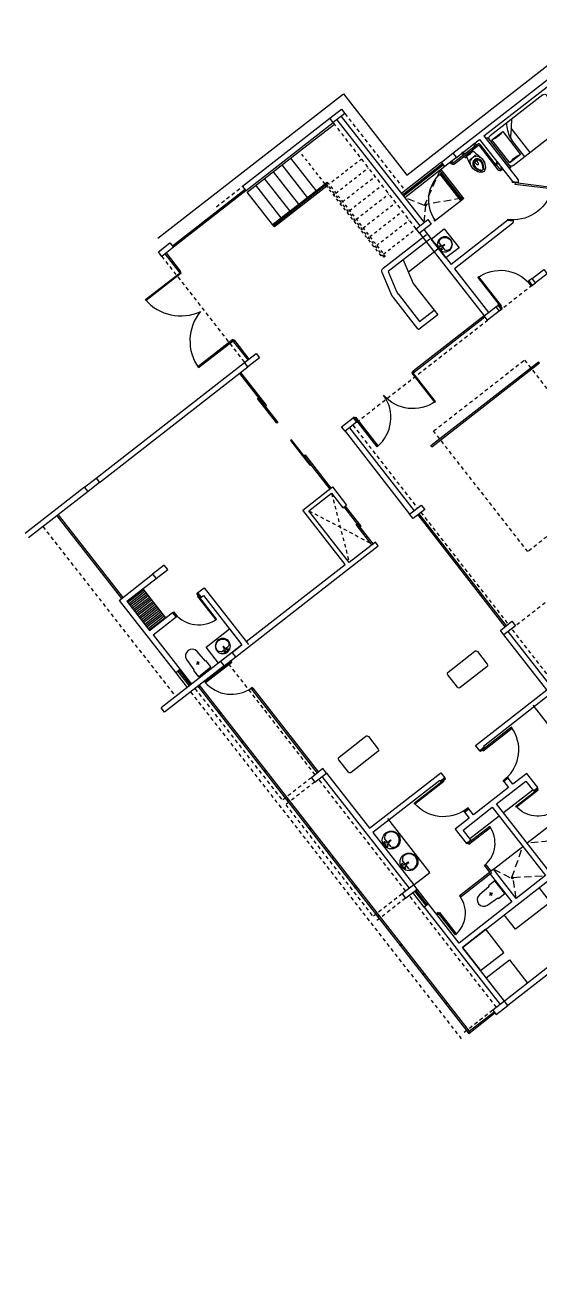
# Model space of a CAD drawing. Header units: metres. Extents: x 51 to 18146, y -212 to 18074.
# Drawn here: x 271.28 to 289.07, y 96.48 to 139.66 of the extents above; entities that cross this region are included whole.
import ezdxf
from ezdxf.enums import TextEntityAlignment as Align

# ---------------------------------------------------------------- set-up
doc = ezdxf.new("R2010")
doc.units = ezdxf.units.M
for name, pattern in [('DASHED2', [0.375, 0.25, -0.125]), ('HIDDEN', [0.375, 0.25, -0.125]), ('HIDDEN2', [0.1875, 0.125, -0.0625])]:
    doc.linetypes.add(name, pattern=pattern)
doc.layers.get('0').update_dxf_attribs({"color": 250})
doc.layers.add('NO', color=250, linetype='Continuous')
doc.layers.get('0').freeze()
doc.styles.add('ATT', font='romans.shx')

# ---------------------------------------------------------------- blocks, each defined once
blk = doc.blocks.new('B1')
for p, q in [((-0.0001415971398017, -0.000124), (-1.94043751167e-05, -0.000124)), ((-6.29496485749e-05, -7.67153968206e-05), (-3.93239013624e-05, -7.67153968206e-05)), ((-2.51743179051e-05, -0.0002115), (2.51743179051e-05, -0.0002115)), ((0, -0.0002366743179051), (0, -0.0001875041093053)), ((1.94043751169e-05, -0.000124), (0.0001415971398017, -0.000124)), ((3.93239013652e-05, -7.67153968206e-05), (6.29496485751e-05, -7.67153968206e-05))]:
    blk.add_line(p, q)
for centre, radius in [((0, -0.0002415), 0.0002415), ((0, -0.0002115), 1e-05)]:
    blk.add_circle(centre, radius)
for centre, radius, start, end in [((-6.12184111592e-05, -0.0002645774370347), 0.0001619344182731, 119.7598619139509, 171.8068264297613), ((0, -0.0002415), 0.0002215, 179.9999989439899, 8.194265055e-07), ((-6.29496485749e-05, -5.69062837552e-05), 1.98091130654e-05, 103.3836773934596, 270.0000000001693), ((0, -0.0004192787741239), 0.0003875729818072, 79.96494119364827, 100.0350588063517), ((-3.93239013624e-05, -8.8660146477e-05), 1.19447496565e-05, 18.09535504619785, 90), ((-0.0005623570317512, -0.0002226317528119), 0.0005518385724188, 6.022547126617019, 14.44770311294825), ((0, -0.0001657729052949), 1.36040385439e-05, 175.6157637962072, 4.384236203792757), ((0.0005623570317487, -0.0002226317528118), 0.000551838572416, 165.5522968869096, 173.9774528733635), ((3.93239013652e-05, -8.8660146477e-05), 1.19447496565e-05, 90, 161.9046449536466), ((6.29496485751e-05, -5.69062837552e-05), 1.98091130654e-05, 270, 76.61632260654042), ((6.12184111592e-05, -0.0002645774370347), 0.0001619344182731, 8.193173570238732, 60.24013808604904)]:
    blk.add_arc(centre, radius, start, end)
blk = doc.blocks.new('B3')
for p, q in [((-0.0001959999999999, -0.000219), (-0.0002059999999999, -0.000219)), ((-5.03486358102e-05, -0.0003), (5.03486358102e-05, -0.0003)), ((0, -0.0003503486358102), (0, -0.0002520082186106)), ((0.0002059999999999, -0.000219), (0.0001959999999999, -0.000219))]:
    blk.add_line(p, q)
blk.add_lwpolyline([(-0.0002159999999999, -0.000219), (-0.0002159999999999, 0), (0.0002160000000001, -1e-16), (0.0002159999999999, -0.000219), (0.0001959999999999, -0.000219), (0.0001799892737781, -0.0005637399269904, -0.9237221169889476), (-0.0001799892737781, -0.0005637399269904), (-0.0001959999999999, -0.000219)], format="xyb", close=True)
blk.add_circle((0, -0.0003), 2e-05)
blk = doc.blocks.new('Baño especial')
for p, q in [((0.0002065539476104, 0.00011), (0.000305, 0.00011)), ((0.0005624671907496, 1.00000000003e-05), (0.0006124671907494, 1.00000000003e-05))]:
    blk.add_line(p, q)
for points in [[(0, 0.001044, -0.4142135623730951), (2e-05, 0.001024), (2e-05, 0.000984, -0.4142135623730951), (0, 0.000964)], [(0, 0.000841, -0.4142135623730951), (2e-05, 0.000821), (2e-05, 0.000781, -0.4142135623730951), (0, 0.000761)], [(0.00015, 0, -0.4142135623730951), (0.00017, 2e-05), (0.00021, 2e-05, -0.4142135623730951), (0.00023, 0)], [(0.000432196764345, 0.0001377118849601), (0.0003470172724203, 0.00013771188496, 0.4142135623792219), (0.0003370172724203, 0.0001277118849599), (0.0003370172724203, 0.0001277118849599, 0.4142135623792219), (0.0003470172724202, 0.0001177118849593), (0.0004321967643448, 0.0001177118849597, -0.2679491924378203)], [(0.0004627460289761, 0.0001427118849595, -0.4514162296309631), (0.0004627460289757, 0.0001127118849598), (0.0005624671907496, 0.0001127118849599), (0.0005624671907496, 0.0001427118849598)], [(0.00095, 0, -0.4142135623730951), (0.00097, 2e-05), (0.00101, 2e-05, -0.4142135623730951), (0.00103, 0)]]:
    blk.add_lwpolyline(points, format="xyb", close=True)
for points in [[(2e-05, 0.001024), (5e-05, 0.001024, -0.4142135623731008), (0.00011, 0.000964), (0.00011, 0.00013, 0.4142135623730951), (0.00013, 0.00011), (0.00095, 0.00011, -0.4142135623730951), (0.00101, 5e-05), (0.00101, 2e-05)], [(7e-05, 0.000821), (7e-05, 0.000964, 0.4142135623730959), (5e-05, 0.000984), (2e-05, 0.000984)], [(2e-05, 0.000821), (9e-05, 0.000821, -1), (9e-05, 0.000781), (2e-05, 0.000781)], [(7e-05, 0.000781), (7e-05, 0.00013, 0.4142135623730949), (0.00013, 7e-05), (0.00017, 7e-05)], [(0.00017, 2e-05), (0.00017, 7e-05, -1), (0.00021, 7e-05), (0.00021, 2e-05)], [(0.00021, 7e-05), (0.00095, 7e-05, -0.414213562373091), (0.00097, 5e-05), (0.00097, 2e-05)]]:
    blk.add_lwpolyline(points, format="xyb")
blk.add_lwpolyline([(0.0005624671907497, -1e-16), (0.0006124671907496, 1e-16), (0.0006224671907497, -1e-16), (0.0006224671907496, 1.00000000003e-05), (0.0005624671907496, 1.00000000003e-05), (0.0005524671907496, 1.00000000003e-05), (0.0005524671907496, -1e-16)], close=True)
for points in [[(0.0006124671907496, 0.00011), (0.0006124671907496, 0.0001602118849597), (0.0005624671907495, 0.0001602118849599), (0.0005624671907496, 0.00011)], [(0.0005624671907496, 0.00011), (0.0005624671907496, 0.0001127118849599)], [(0.0006024671907496, 7e-05), (0.0006024671907496, 1.00000000003e-05), (0.0005724671907496, 1.00000000003e-05), (0.0005724671907496, 7e-05)]]:
    blk.add_lwpolyline(points)
for radius in [2e-05, 1.25e-05]:
    blk.add_circle((0.0004495172724203, 0.0001277118849599), radius)
for points, knots in [([(0.000534875661088, 0.0002728609766398), (0.0005543265444029, 0.0002854490266019), (0.0005984809272145, 0.0003584185326305), (0.0006112208844569, 0.0003834393495571), (0.0006200045009764, 0.0004006926408835), (0.0006329672555633, 0.0004297811972051), (0.0006269449758282, 0.0005101570270784), (0.0006181343535699, 0.0006280033194294), (0.0005408911893884, 0.0007123219871562), (0.0005205288623915, 0.0007256391920638), (0.0005001732868293, 0.0007389496455368), (0.0004923078654264, 0.0007172505344731), (0.0004923078654264, 0.0007172505344731), (0.0004923078654264, 0.0007172505344731), (0.0004923078654264, 0.0006881653538688), (0.0004923078654264, 0.0006881653538688), (0.0004923078654264, 0.0006881653538688), (0.0004917272420438, 0.0006712732642978), (0.0004944683245242, 0.0006662974569381), (0.0004990998087151, 0.0006579155507821), (0.0005063103409541, 0.0006489834026996), (0.0005160526611983, 0.0006327394508579), (0.000539736694058, 0.0005932469336934), (0.000550984584236, 0.0005368083154804), (0.000550984584236, 0.0004886233261645), (0.000550984584236, 0.0004319078991296), (0.0005057904804837, 0.0003857820973913), (0.0004500506357601, 0.0003857820973913), (0.0003943107910365, 0.0003857820973913), (0.0003491234387189, 0.0004319078991296), (0.0003491234387189, 0.0004886233261645), (0.0003491234387189, 0.0005368083154804), (0.0003603679531795, 0.0005932469336934), (0.0003840486103219, 0.0006327394508579), (0.0003938044334355, 0.0006489834026996), (0.0004010149656744, 0.0006579155507821), (0.0004056396984307, 0.0006662974569381), (0.000408380780911, 0.0006712732642978), (0.0004077934060938, 0.0006881653538688), (0.0004077934060938, 0.0006881653538688), (0.0004077934060938, 0.0006881653538688), (0.0004077934060938, 0.0007172505344731), (0.0004077934060938, 0.0007172505344731), (0.0004077934060938, 0.0007172505344731), (0.0003999279846909, 0.0007389496455368), (0.000379565657694, 0.0007256391920638), (0.0003592134578491, 0.0007123219871562), (0.0002819770451023, 0.0006280033194294), (0.000273156295692, 0.0005101570270784), (0.0002671407673916, 0.0004297811972051), (0.0002800967705438, 0.0004006926408835), (0.000288887138498, 0.0003834393495571), (0.0003016237200231, 0.0003584185326305), (0.0003457781028346, 0.0002854490266019), (0.0003652323618669, 0.0002728609766398), (0.0003652323618669, 0.0002728609766398), (0.000534875661088, 0.0002728609766398), (0.000534875661088, 0.0002728609766398)], [0, 0, 0, 0, 1, 1, 1, 2, 2, 2, 3, 3, 3, 4, 4, 4, 5, 5, 5, 6, 6, 6, 7, 7, 7, 8, 8, 8, 9, 9, 9, 10, 10, 10, 11, 11, 11, 12, 12, 12, 13, 13, 13, 14, 14, 14, 15, 15, 15, 16, 16, 16, 17, 17, 17, 18, 18, 18, 19, 19, 19, 19]), ([(0.0003383128277465, 0.0001326345512033), (0.0003163393568073, 0.0002430320184033), (0.0002675492291897, 0.0003964749489471), (0.0002675492291897, 0.000478610948533), (0.0002675492291897, 0.0005904619668876), (0.000342618431404, 0.0007564999999891), (0.00045, 0.0007564999999891)], [6.028064993962435, 6.028064993962435, 6.028064993962435, 6.028064993962435, 7, 7, 7, 8, 8, 8, 8]), ([(0.0004495172724203, 0.0007008242938951), (0.0005375053448961, 0.0007008242938951), (0.0005807043997003, 0.0005514319229987), (0.0005807043997003, 0.0004806026217638), (0.0005807043997003, 0.0004097564419423), (0.0005203499493725, 0.0003476196128588), (0.0004495172724203, 0.0003476196128588), (0.0003786710925988, 0.0003476196128588), (0.000318306515119, 0.0004097564419423), (0.000318306515119, 0.0004806026217638), (0.000318306515119, 0.0005514319229987), (0.0003615224485099, 0.0007008242938951), (0.0004495172724203, 0.0007008242938951)], [0, 0, 0, 0, 1, 1, 1, 2, 2, 2, 3, 3, 3, 4, 4, 4, 4]), ([(0.00045, 0.0007564999999891), (0.000557391695748, 0.0007564999999891), (0.0006324541465276, 0.0005904619668876), (0.0006324541465276, 0.000478610948533), (0.0006324541465276, 0.0004031195733683), (0.0005912414389581, 0.0002673917543863), (0.0005675131080623, 0.0001602118849599)], [0, 0, 0, 0, 1, 1, 1, 1.893307569718427, 1.893307569718427, 1.893307569718427, 1.893307569718427]), ([(0.00045, 0.000516391977006), (0.0004634252278625, 0.000516391977006), (0.0004689040171058, 0.0005094312478503), (0.0004728806121328, 0.0004970018566032), (0.0004768538314423, 0.0004845758410734), (0.0004902756835875, 0.0004209435692082), (0.0004838078091634, 0.0004129937548717), (0.000477336559022, 0.0004050439405352), (0.0004698964780039, 0.0004030455158697), (0.00045, 0.0004030455158697), (0.0004301136491481, 0.0004030455158697), (0.0004226701924127, 0.0004050439405352), (0.0004161888151192, 0.0004129937548717), (0.0004097344435645, 0.0004209435692082), (0.0004231562957097, 0.0004845758410734), (0.0004271295150192, 0.0004970018566032), (0.0004310993586115, 0.0005094312478503), (0.0004365747721375, 0.000516391977006), (0.00045, 0.000516391977006)], [0, 0, 0, 0, 1, 1, 1, 2, 2, 2, 3, 3, 3, 4, 4, 4, 5, 5, 5, 6, 6, 6, 6]), ([(0.0003744818273794, 0.0003003359400728), (0.0003836874085665, 0.0003003359400728), (0.0003911443681713, 0.000292878980468), (0.0003911443681713, 0.0002836767749983), (0.0003911443681713, 0.0002744779452458), (0.0003836874085665, 0.0002670209856411), (0.0003744818273794, 0.0002670209856411), (0.0003652863733444, 0.0002670209856411), (0.0003578260380222, 0.0002744779452458), (0.0003578260380222, 0.0002836767749983), (0.0003578260380222, 0.000292878980468), (0.0003652863733444, 0.0003003359400728), (0.0003744818273794, 0.0003003359400728)], [0, 0, 0, 0, 1, 1, 1, 2, 2, 2, 3, 3, 3, 4, 4, 4, 4]), ([(0.0003789242713993, 0.0002861748058301), (0.0003832789467683, 0.0002861748058301), (0.0003868133228237, 0.0002826404297748), (0.0003868133228237, 0.0002782790029711), (0.0003868133228237, 0.0002739175761674), (0.0003832789467683, 0.0002703764486773), (0.0003789242713993, 0.0002703764486773), (0.0003745527174436, 0.0002703764486773), (0.0003710183413883, 0.0002739175761674), (0.0003710183413883, 0.0002782790029711), (0.0003710183413883, 0.0002826404297748), (0.0003745527174436, 0.0002861748058301), (0.0003789242713993, 0.0002861748058301)], [0, 0, 0, 0, 1, 1, 1, 2, 2, 2, 3, 3, 3, 4, 4, 4, 4]), ([(0.0004263823085803, 0.00011), (0.0004226160496741, 0.0001149083471181), (0.0004203780803386, 0.0001210502330921), (0.0004203780803386, 0.0001277152581576), (0.0004203780803386, 0.0001437971755669), (0.0004334184764243, 0.0001568375716526), (0.0004495172724203, 0.0001568375716526)], [2.585731726467369, 2.585731726467369, 2.585731726467369, 2.585731726467369, 3, 3, 3, 4, 4, 4, 4]), ([(0.0004719743397191, 7e-05), (0.0004657850772712, 6.78587702783e-05), (0.0004585907317158, 6.6499999908e-05), (0.00045, 6.6499999908e-05), (0.0004414109119715, 6.6499999908e-05), (0.0004342174097674, 6.78587702783e-05), (0.0004280285800305, 7e-05)], [3.756542514910914, 3.756542514910914, 3.756542514910914, 3.756542514910914, 4, 4, 4, 4.243457485089084, 4.243457485089084, 4.243457485089084, 4.243457485089084]), ([(0.0004495172724203, 0.0001568375716526), (0.0004655991898297, 0.0001568375716526), (0.000478636210198, 0.0001437971755669), (0.000478636210198, 0.0001277152581576), (0.000478636210198, 0.0001210502330921), (0.000476398820197, 0.0001149083471181), (0.0004726344399597, 0.00011)], [0, 0, 0, 0, 1, 1, 1, 1.414268273532631, 1.414268273532631, 1.414268273532631, 1.414268273532631]), ([(0.0005256228198581, 0.0003003359400728), (0.0005164239901057, 0.0003003359400728), (0.0005089636547836, 0.000292878980468), (0.0005089636547836, 0.0002836767749983), (0.0005089636547836, 0.0002744779452458), (0.0005164239901057, 0.0002670209856411), (0.0005256228198581, 0.0002670209856411), (0.0005348182738932, 0.0002670209856411), (0.000542275233498, 0.0002744779452458), (0.000542275233498, 0.0002836767749983), (0.000542275233498, 0.000292878980468), (0.0005348182738932, 0.0003003359400728), (0.0005256228198581, 0.0003003359400728)], [0, 0, 0, 0, 1, 1, 1, 2, 2, 2, 3, 3, 3, 4, 4, 4, 4]), ([(0.0005215820862017, 0.0002877107572199), (0.000517200405094, 0.0002877107572199), (0.0005136390232999, 0.0002841527511432), (0.0005136390232999, 0.0002797676943181), (0.0005136390232999, 0.0002753792617757), (0.000517200405094, 0.000271811128547), (0.0005215820862017, 0.000271811128547), (0.0005259705187442, 0.000271811128547), (0.0005295352762555, 0.0002753792617757), (0.0005295352762555, 0.0002797676943181), (0.0005295352762555, 0.0002841527511432), (0.0005259705187442, 0.0002877107572199), (0.0005215820862017, 0.0002877107572199)], [0, 0, 0, 0, 1, 1, 1, 2, 2, 2, 3, 3, 3, 4, 4, 4, 4])]:
    blk.add_open_spline(points, degree=3, knots=knots)
for points in [[(0.0003461871860578, 0.00011), (0.0003439526334858, 0.0001125572634048), (0.0003421544895744, 0.0001157411544744), (0.0003409700701267, 0.0001197475052334)], [(0.0005558601756085, 0.0001127118849599), (0.0005552296774288, 0.0001117365879232), (0.0005545465234112, 0.0001108348978945), (0.0005538168806394, 0.0001100000000063)]]:
    blk.add_open_spline(points, degree=3)
blk = doc.blocks.new('12PBED02')
at = {"color": 0, "linetype": 'ByBlock'}
for p, q in [((0, 0), (0, 39)), ((2, 39), (0, 39)), ((2, 0), (2, 39)), ((5, 39), (74, 39)), ((20, 39), (20, 17.28474)), ((27, 39), (27, 7)), ((18, 34.5), (4, 34.5)), ((4, 34.5), (4, 4.5)), ((18, 4.5), (18, 34.5)), ((77, 36), (77, 3)), ((2, 0), (0, 0)), ((4, 4.5), (18, 4.5)), ((74, 0), (5, 0)), ((32.861232, 0.01414299999999), (22.821743, 11.93391499999998))]:
    blk.add_line(p, q, dxfattribs=at)
for centre, radius, start, end in [((5, 36), 3, 90, 180), ((74, 36), 3, 0, 90), ((11, 58.5), 25, 253.739795, 286.260205), ((32, 19.66434899999999), 12, 180, 220.10593), ((32, 17.28474), 12, 180, 193.392796), ((59.913793, 23.93103400000001), 40.69412999999999, 193.392796, 216.020234), ((5, 3), 3, 180, 270), ((11, -19.5), 25, 73.739795, 106.260205), ((74, 3), 3, 270, 0)]:
    blk.add_arc(centre, radius, start, end, dxfattribs=at)
at = {"color": 0, "linetype": 'ByBlock', "style": 'ATT'}
for tag, flags, p in [('ITEM', 3, (49, 25)), ('ROOM_NUMBER', 1, (49, 10.5))]:
    blk.add_attdef(tag, text='', height=6, dxfattribs=dict(at, flags=flags)).set_placement(p, align=Align.CENTER)
blk = doc.blocks.new('*U90')
for points in [[(1.029999999166467, 0.815000000244471), (1.029999996945262, 0.0750000011175864), (0.9999999969173222, 0.0750000011175864), (0.9999999983236202, 0.8150000021071161)], [(0.2599999974411913, 0.0549999994970862), (0.289999997469131, 0.054999997634441), (0.2899999986332844, 0.0949999985657636), (0.2599999988381754, 0.0949999985657637)], [(1.029999997410923, 0.0549999983236186), (1.059999996973201, 0.0549999983236186), (1.059999998020939, 0.0949999964609735), (1.029999998691491, 0.0950000001862638)]]:
    blk.add_lwpolyline(points, close=True)
blk.add_arc((1.063106039221723, 0.0418939605297716), 0.7738145518450111, 92.45202878089135, 177.5479710811706)
blk = doc.blocks.new('*U85')
for points in [[(0.0299999978626148, 0.8750000002444721), (0.0300000000279397, 0.0750000011175871), (0.0600000000558794, 0.0750000011175871), (0.0599999987054617, 0.8750000021071173)], [(0.0299999995622784, 0), (0, 0), (-1.0477379e-09, 0.1499999966472387), (0.0299999982817098, 0.150000000372529)], [(0.8599999995320105, 2.0489097e-09), (0.8299999995040707, 1.862645e-10), (0.8299999983399176, 0.1499999986961484), (0.8599999981350265, 0.1499999986961484)]]:
    blk.add_lwpolyline(points, close=True)
blk.add_arc((-0.0057903158569421, 0.0392096870441108), 0.8365562722648769, 2.452028918829242, 87.5479712191086)
blk = doc.blocks.new('*U106')
for points in [[(0.0299999992986966, 0.1499999967526713), (-2.635818e-10, 0.1499999966472385), (-7.841559e-10, -2e-16), (0.0299999985452919, -3.6198577e-09)], [(0.0300000015633049, -0.925000003843375), (0.0300000000279397, 0.0749999956350843), (0.0600000000558795, 0.074999995740517), (0.0600000024061515, -0.9250000056005875)], [(1.059999999620002, 0.149999998509884), (1.029999999592063, 0.1500000002670964), (1.029999998955073, 1.7572125e-09), (1.059999998750182, 1.8626453e-09)]]:
    blk.add_lwpolyline(points, close=True)
blk.add_arc((-0.0147378947246326, 0.1197378878525996), 1.045695340698735, 272.4520289822531, 357.5479712825325)
blk = doc.blocks.new('*U91')
for points in [[(1.029999998924323, 1.075000000596045), (1.029999996945262, 0.0750000011175864), (0.9999999969173224, 0.0750000011175864), (0.999999998081477, 1.07500000245869)], [(-2.910383e-09, 1.8626459e-09), (0.0299999971175566, 7e-16), (0.0299999982817101, 0.1499999985098846), (-1.513399e-09, 0.1499999985098847)], [(1.029999997410923, -7e-16), (1.059999996973201, -7e-16), (1.059999998020939, 0.149999996647238), (1.029999998691492, 0.1500000003725283)]]:
    blk.add_lwpolyline(points, close=True)
blk.add_arc((1.074737891540606, 0.0302621087428429), 1.045695340698735, 92.45202878089133, 177.5479710811707)
blk = doc.blocks.new('*U92')
for points in [[(0.0999999973709028, 0.0949999976506064), (0.1299999973988424, 0.0949999996186843), (0.1299999987035729, 0.0549999986873617), (0.0999999989084639, 0.0549999985819289)], [(1.030000002180438, -0.8249999999773748), (1.029999996945262, 0.0749999991495099), (0.9999999969173222, 0.0749999990440772), (1.000000001337591, -0.8250000019454526)], [(1.029999997340634, 0.0950000019434777), (1.059999996902913, 0.0950000020489105), (1.059999998091228, 0.0550000039115556), (1.02999999876178, 0.0550000000808325)]]:
    blk.add_lwpolyline(points, close=True)
blk.add_arc((1.070264102036005, 0.1152641025072606), 0.9411258062979863, 182.452029120191, 267.5479714204703)
blk = doc.blocks.new('*U112')
for points in [[(0.2899999981583103, 0.8150000002444716), (0.2900000003795142, 0.075000001117587), (0.3200000004074539, 0.075000001117587), (0.3199999990011572, 0.8150000021071168)], [(0.289999999913853, 0.0549999983236193), (0.2600000003515746, 0.0549999983236193), (0.2599999993038368, 0.0949999964609741), (0.2899999986332846, 0.0950000001862644)], [(1.059999999883584, 0.0549999994970855), (1.029999999855645, 0.0549999976344404), (1.029999998691492, 0.094999998565763), (1.059999998486601, 0.094999998565763)]]:
    blk.add_lwpolyline(points, close=True)
blk.add_arc((0.2568939581030529, 0.0418939605297723), 0.7738145518450111, 2.452028918829242, 87.54797121910855)
blk = doc.blocks.new('*U113')
for points in [[(1.029999999017455, 0.9750000002444711), (1.029999996945262, 0.0750000011175864), (0.9999999969173222, 0.0750000011175864), (0.9999999981746089, 0.9750000021071162)], [(0.0999999974411913, 0.0549999993480749), (0.1299999974691309, 0.0549999974854297), (0.1299999986332844, 0.0949999984167522), (0.0999999988381754, 0.0949999984167523)], [(1.029999997410923, 0.0549999983236186), (1.059999996973201, 0.0549999983236186), (1.059999998020939, 0.0949999964609735), (1.029999998691491, 0.0950000001862638)]]:
    blk.add_lwpolyline(points, close=True)
blk.add_arc((1.07026410217751, 0.0347358979013409), 0.9411258062979863, 92.45202878089135, 177.5479710811706)
blk = doc.blocks.new('*U114')
for points in [[(0.2899999981583103, 0.8150000002444716), (0.2900000003795142, 0.075000001117587), (0.3200000004074539, 0.075000001117587), (0.3199999990011572, 0.8150000021071168)], [(0.289999999913853, 0.0549999983236193), (0.2600000003515746, 0.0549999983236193), (0.2599999993038368, 0.0949999964609741), (0.2899999986332846, 0.0950000001862644)], [(1.059999999883584, 0.0549999994970855), (1.029999999855645, 0.0549999976344404), (1.029999998691492, 0.094999998565763), (1.059999998486601, 0.094999998565763)]]:
    blk.add_lwpolyline(points, close=True)
blk.add_arc((0.2568939581030529, 0.0418939605297723), 0.7738145518450111, 2.452028918829242, 87.54797121910855)
blk = doc.blocks.new('*U120')
for points in [[(0.0299999980488794, 1.075000000596046), (0.0300000000279397, 0.0750000011175871), (0.0600000000558794, 0.0750000011175871), (0.0599999988917262, 1.075000002458691)], [(0.0299999995622784, 0), (0, 0), (-1.0477379e-09, 0.1499999966472387), (0.0299999982817098, 0.150000000372529)], [(1.059999999883584, 1.8626451e-09), (1.029999999855645, 0), (1.029999998691491, 0.1499999985098839), (1.0599999984866, 0.1499999985098839)]]:
    blk.add_lwpolyline(points, close=True)
blk.add_arc((-0.0147378945674049, 0.0302621087428437), 1.045695340698735, 2.452028918829242, 87.5479712191086)
blk = doc.blocks.new('*U94')
for points in [[(0.0299999980488794, 1.075000000596046), (0.0300000000279397, 0.0750000011175871), (0.0600000000558794, 0.0750000011175871), (0.0599999988917262, 1.075000002458691)], [(0.0299999995622784, 0), (0, 0), (-1.0477379e-09, 0.1499999966472387), (0.0299999982817098, 0.150000000372529)], [(1.059999999883584, 1.8626451e-09), (1.029999999855645, 0), (1.029999998691491, 0.1499999985098839), (1.0599999984866, 0.1499999985098839)]]:
    blk.add_lwpolyline(points, close=True)
blk.add_arc((-0.0147378945674049, 0.0302621087428437), 1.045695340698735, 2.452028918829242, 87.5479712191086)
blk = doc.blocks.new('*U96')
for points in [[(1.029999998924323, 1.075000000596045), (1.029999996945262, 0.0750000011175864), (0.9999999969173222, 0.0750000011175864), (0.9999999980814768, 1.07500000245869)], [(1.029999997410923, 0.0549999983236186), (1.059999996973201, 0.0549999983236186), (1.059999998020939, 0.0949999964609735), (1.029999998691491, 0.0950000001862638)]]:
    blk.add_lwpolyline(points, close=True)
blk.add_arc((1.074737891540606, 0.030262108742843), 1.045695340698735, 92.45202878089135, 177.5479710811706)
blk = doc.blocks.new('*U97')
for points in [[(1.029999998924323, 1.075000000596045), (1.029999996945262, 0.0750000011175864), (0.9999999969173222, 0.0750000011175864), (0.9999999980814768, 1.07500000245869)], [(1.029999997410923, 0.0549999983236186), (1.059999996973201, 0.0549999983236186), (1.059999998020939, 0.0949999964609735), (1.029999998691491, 0.0950000001862638)]]:
    blk.add_lwpolyline(points, close=True)
blk.add_arc((1.074737891540606, 0.030262108742843), 1.045695340698735, 92.45202878089135, 177.5479710811706)

msp = doc.modelspace()

# ---------------------------------------------------------------- hatches: boundary and pattern name
at = {"layer": 'NO'}
h = msp.add_hatch(dxfattribs=at)
h.set_pattern_fill('_USER', color=256, scale=0.0636669113636356, angle=-249.9495424385552, pattern_type=0)
h.set_pattern_definition([(37.95196594421903, (236.0605972288725, 37.16148140737354), (-0.0391551904919276, 0.0502030542908088), [])])
h.paths.add_polyline_path([(276.1410905915737, 119.1789421198772), (275.3579795541707, 120.183012475241), (274.8057459610863, 119.7523053768637), (275.5888569906149, 118.7482350364191)])

# ---------------------------------------------------------------- linework, layer by layer
for p, q in [((286.0645473485153, 135.2350085707697), (290.5828222354803, 138.7589757198111)), ((287.1358709463126, 135.828348031835), (290.7002878067173, 138.6083665561357)), ((282.2071121589367, 136.5057598397892), (285.0654395877759, 132.8409357239097)), ((278.8013465112092, 134.0917040650877), (281.8135297669014, 136.4410154939689)), ((278.9188121200175, 133.9410949758832), (281.9309953767135, 136.2904064025007)), ((280.7652771887685, 135.3004787551638), (281.970150495111, 136.2402033268938)), ((282.056502954191, 136.3882943318335), (284.9148303764095, 132.7234702138372)), ((286.182012918788, 135.0843994123824), (286.9852617859388, 135.7108824592778)), ((286.9852617859388, 135.7108824592778), (288.1211278568596, 134.2545251936841)), ((278.9579694235812, 133.8908890927615), (280.7652793747962, 135.3004759513676)), ((281.0399168052614, 133.7060680520643), (280.1628427238024, 134.8306136627108)), ((281.3411351288392, 133.940999196446), (280.4640610493229, 135.0655448055609)), ((285.6629229137411, 134.9217670524272), (284.2823361652043, 133.8449971478461)), ((285.7059936259305, 134.8665436922162), (284.3254068510039, 133.7897737726652)), ((285.7373177748229, 134.8263812475026), (284.3567309878243, 133.7496113158101)), ((285.7803884869904, 134.7711578873279), (284.3998016750195, 133.6943879388313)), ((280.4374801537981, 133.2362057630414), (279.5604060732998, 134.3607513743836)), ((280.7386984802576, 133.4711369066238), (279.8616243992124, 134.5956825205864)), ((286.3978209036291, 133.637883575716), (285.6147170647237, 134.6419446599181)), ((286.4379833181047, 133.6692077055346), (285.6548795062721, 134.6732688138452)), ((278.8874933769439, 133.9812503602979), (276.37734522236, 132.0234849920188)), ((278.9188175306089, 133.9410879133199), (276.4086693731218, 131.9833225487633)), ((278.9188174624203, 133.9410878570904), (278.8013465112092, 134.0917040650877)), ((279.8350435027054, 132.7663434802941), (278.9579694235812, 133.8908890927615)), ((280.1362618282776, 133.0012746201911), (279.2591877467669, 134.1258202337907)), ((279.8350435027054, 132.7663434802941), (281.7226783408252, 134.2385786437911)), ((281.7138400504866, 134.1670920498978), (279.8663676544535, 132.7261810348145)), ((281.7050017582998, 134.0956054516232), (279.8976918070847, 132.6860185930171)), ((281.403783435114, 133.860674310594), (281.3724592829006, 133.9008367557107)), ((281.7138400504866, 134.1670920498978), (281.6825158993068, 134.207254489834)), ((281.7138400504866, 134.1670920498978), (281.7540024939993, 134.1984161993702)), ((288.1211278910202, 134.2545251726472), (288.3106853522281, 134.2310891175788)), ((281.1025651101577, 133.6257431621971), (281.0712409550411, 133.6659056110362)), ((281.9399329028042, 133.7943871259094), (281.980095345701, 133.8257112838816)), ((282.174864048786, 133.4931687983011), (282.2150264902829, 133.5244929551814)), ((286.3676990712649, 133.6143904615774), (285.4640441671732, 132.9095969391322)), ((286.4379833190394, 133.6692077062637), (286.3978209036291, 133.637883575716)), ((280.5001284605899, 133.155880874599), (280.4688043050294, 133.196043320152)), ((280.8013467832329, 133.3908120182517), (280.7700226295679, 133.4309744652296)), ((282.4097951885176, 133.1919504748515), (282.4499576329176, 133.2232746280094)), ((279.8663676544535, 132.7261810348145), (279.8350435027054, 132.7663434802941)), ((279.8663676544535, 132.7261810348145), (279.8976918070847, 132.6860185930171)), ((279.875205949074, 132.7976676290006), (279.9065300969325, 132.7575051894674)), ((280.1989101321401, 132.9209497355044), (280.1675859804435, 132.9611121780309)), ((282.6447263287144, 132.8907321517648), (282.6848887745661, 132.9220563030615)), ((282.879657479051, 132.589513818573), (282.9198199214352, 132.6208379791387)), ((285.0573974406774, 132.5924385721957), (285.9971220146535, 131.3875652726028)), ((287.9555130641136, 132.9149857726321), (285.9971220146535, 131.3875652726028)), ((288.1353629894453, 132.8130324269173), (286.1145891897136, 131.2369572364916)), ((287.9555130641136, 132.9149857726321), (288.1450705249295, 132.8915497142112)), ((288.1450705249295, 132.8915497142112), (288.1353629894453, 132.8130324269173)), ((283.1145886168142, 132.2882954995749), (283.1547510626659, 132.3196196508716)), ((284.9067898244019, 132.4749742009436), (287.1386356796677, 129.6134001108202)), ((276.1174880408149, 131.7562418860746), (276.6069286970656, 131.1287027124385)), ((276.157650481868, 131.7875660396689), (276.6470911410952, 131.1600268593207)), ((283.3495197599185, 131.9870771727691), (283.3896822063129, 132.0184013214423)), ((285.5440279052116, 131.9167440224892), (284.5249274805167, 131.121910484261)), ((283.6559375024622, 131.6770205561551), (283.6960999435413, 131.7083447097162)), ((283.7274240966894, 131.6681822653285), (283.6872616570146, 131.6368581128627)), ((286.1145891897136, 131.2369572364916), (287.2892448486224, 129.7308656870765)), ((287.1386341363506, 129.6133989040842), (284.6887357356678, 127.7026182559906)), ((287.1699583816073, 129.5732365315354), (284.7200599872008, 127.6624558792498)), ((278.4863778487646, 128.7189561081571), (278.9758169047398, 128.0914189797528)), ((278.5265402833478, 128.7502802536584), (279.0159793472704, 128.1227431314526)), ((273.7446610717173, 124.0114334019551), (278.8653632355821, 128.0052716625962)), ((273.8621269164937, 123.8608244546698), (278.9828293781531, 127.854661768506)), ((285.3053002921072, 125.1314820925366), (289.0203263133364, 128.0289661807124)), ((285.3366244438038, 125.0913196500102), (289.0516504694137, 127.9888037325692)), ((289.0203263133364, 128.0289661807124), (289.0516504694137, 127.9888037325692)), ((278.6916520755672, 127.627561134446), (279.5608968917085, 126.5130538641753)), ((278.7318144617523, 127.6588853595291), (279.601059335764, 126.5443780110243)), ((287.2443405020797, 126.5792168734183), (287.2600025778936, 126.5591356550949)), ((282.4868209523675, 125.7430386796408), (284.7186682930956, 122.8814657450901)), ((282.3362118503908, 125.6255730293135), (284.5680591912437, 122.7640000888202)), ((285.3366244438038, 125.0913196500102), (285.3053002921072, 125.1314820925366)), ((280.9391668684018, 124.7458970605862), (281.8084120825962, 123.6313892422634)), ((280.9793293013115, 124.7772212020562), (281.8485745250389, 123.6627133943757)), ((273.3430377649438, 123.6981907150098), (271.2847134710289, 122.0928286312454)), ((273.4605033386584, 123.5475815502735), (271.4021790442782, 121.9422194661461)), ((280.8746352748915, 122.9031026891413), (281.8987775765191, 123.7018685833292)), ((281.8987775765191, 123.7018685833292), (282.384297040472, 123.0793617504446)), ((281.0890950624902, 122.8765878170221), (281.8722629015373, 123.4874089477549)), ((272.38615652894, 122.7096593923789), (274.6179958907599, 119.8480967525059)), ((272.4263189544387, 122.7409835668756), (274.6581581643924, 119.8794211228068)), ((282.3390321866272, 121.0255177050822), (280.8746352748915, 122.9031026891413)), ((282.4830126238025, 121.0893683383695), (281.0890950624902, 122.8765878170221)), ((282.8521411544576, 122.3138753192851), (282.3039721118616, 123.01671341185)), ((282.8923035847151, 122.3451994641387), (282.3441345504455, 123.0480375604716)), ((284.8461631337329, 122.7386956316327), (287.8611128057033, 118.8730604520188)), ((284.8863255786973, 122.770019779244), (287.9012752516064, 118.9043846003623)), ((282.8923035847151, 122.3451994641387), (282.8521411544576, 122.3138753192851)), ((283.3866699103897, 121.7941635685932), (282.4830126238025, 121.0893683383695)), ((283.4806423657095, 121.6736762368637), (283.3866699103897, 121.7941635685932)), ((282.4564977564031, 120.8749085444365), (283.4806423657095, 121.6736762368637)), ((278.9252271198447, 118.36296677065), (282.3390321857718, 121.025517706179)), ((274.537670667701, 119.7854485349651), (275.6923422696547, 120.6860189789176)), ((274.8057454032959, 119.7523049418227), (275.8098078429041, 120.5354098138183)), ((278.5607437390469, 117.8364680454206), (282.4564977564031, 120.8749085444365)), ((275.3579795541707, 120.183012475241), (276.1410906032791, 119.1789421141469)), ((277.2455582341233, 120.040356656918), (277.476492279918, 120.2204705345984)), ((277.476492279918, 120.2204705345984), (278.9252271198447, 118.36296677065)), ((274.537670667701, 119.7854485349651), (276.4954314765879, 117.2752968500295)), ((274.8057459596862, 119.7523053757718), (275.5888569834586, 118.7482350456975)), ((277.2455582341233, 120.040356656918), (277.3630238040042, 119.8897474951782)), ((277.3630238040042, 119.8897474951782), (277.4433486921206, 119.9523957979673)), ((277.4433486921206, 119.9523957979673), (278.7746179593459, 118.2455012040355)), ((275.5888569834586, 118.7482350456975), (276.3820657175209, 119.366887362818)), ((275.7063226352563, 118.597625941861), (276.4995312692843, 119.2162782291223)), ((276.3820657092761, 119.3668873714615), (276.4995312820561, 119.2162782059961)), ((275.7063226352563, 118.597625941861), (276.646040295377, 117.3927622464008)), ((290.9834888938326, 114.848986249502), (287.9685377477161, 118.7146202763821)), ((278.4432781408347, 117.9870772396391), (278.7746179593459, 118.2455012040355)), ((278.0416537029686, 117.6738357213974), (275.9833281783181, 116.0684725664482)), ((278.1591192412463, 117.5232265972819), (276.1007937218626, 115.9178634413626)), ((276.4954311383974, 117.2752966704509), (276.8869831414227, 116.7732660356578)), ((276.6460403276838, 117.3927622686048), (276.4954312087568, 117.2752966380915)), ((276.565715417334, 117.3301139196105), (276.9572673739499, 116.8280833057621)), ((276.6058778608957, 117.3614380718472), (276.9974298175333, 116.8594074579623)), ((276.6460403300685, 117.3927622655471), (277.0375922983491, 116.8907316367426)), ((279.1117111088583, 116.7159486522838), (281.3748811547998, 113.8142121410016)), ((279.1518735959765, 116.7472728297255), (281.4150436020041, 113.8455362963465)), ((276.100793724275, 115.9178634401972), (275.9833281850378, 116.0684725626557)), ((290.2806446791029, 114.3008123968012), (288.8318963499346, 116.1583334610449)), ((285.2603541375306, 110.3852789577364), (283.8116058040331, 112.2428000246437)), ((289.6379832949482, 112.1847449689831), (288.6289018412865, 111.3977257120252)), ((287.4692124387903, 110.4932417194589), (288.4782926810333, 111.2802601335219)), ((284.7081205419864, 109.9545718634808), (285.2603541375306, 110.3852789577364)), ((287.3738254744203, 110.4188459629968), (286.3245828352754, 109.6005033236704)), ((286.3559069456799, 109.5603409331273), (287.4051496208015, 110.3786835253582)), ((285.1368011110446, 109.2393002611087), (284.7452491492123, 109.7413308739353)), ((285.1769635543689, 109.2706244136413), (284.7854115925407, 109.7726550264712)), ((285.2171260563276, 109.301948580742), (284.8255740861517, 109.8039792081216)), ((289.4315436997248, 109.359262107615), (289.0399917975258, 109.8612926526694)), ((285.0665168487992, 109.1844830676761), (284.6749648694223, 109.6865137058932)), ((289.4315436997248, 109.359262107615), (288.2266703976383, 108.419537536211)), ((285.5213339407221, 108.9740203065039), (285.4912120935915, 108.9505272199761)), ((285.5526581200041, 108.9338578343913), (285.5225362528434, 108.9103647291945)), ((288.2266703976383, 108.419537536211), (287.8351184950172, 108.9215680779427)), ((289.9641115173486, 107.5946074238379), (287.8405223921067, 105.9383460942711)), ((290.0815770721632, 107.443998282152), (287.9579879628447, 105.7877369362468))]:
    msp.add_line(p, q, dxfattribs=at)
at = {"layer": 'NO', "linetype": 'HIDDEN2'}
for p, q in [((282.3326197752419, 136.6036478516288), (284.407844879184, 133.9428859707411)), ((284.7893237212153, 132.6255830399074), (281.9309953420689, 136.2904063264102)), ((277.8930295758901, 133.3832746081542), (278.8013465049589, 134.0917040692464)), ((276.0070349395272, 131.6700938417883), (278.8653704145735, 128.0052772648534)), ((288.8023553276113, 130.6687708101508), (287.7380505768889, 129.8386807716514)), ((282.7378362529531, 125.9388145947478), (287.2561094432692, 129.462780441518)), ((282.6073066654794, 125.8370098165364), (284.8391443097034, 122.9754462267736)), ((281.8722629015373, 123.4874089477549), (282.4830126238025, 121.0893683383695)), ((281.0890950624902, 122.8765878170221), (283.2963043703024, 121.7236841926446)), ((284.9566098434893, 122.8248370534524), (287.9715595436911, 118.9592018868238)), ((271.9042086540176, 122.3337706554026), (276.4853577764361, 116.4600237616612)), ((278.9252271198447, 118.36296677065), (279.0426926872358, 118.212357613062)), ((281.3045967558078, 113.7593947767717), (278.2896470899629, 117.6250299581697)), ((281.3045967558078, 113.7593947767717), (278.2896471045799, 117.6250299717082)), ((277.0044486764315, 116.6226569147656), (286.4016943976724, 104.5739238846685)), ((277.1550578392874, 116.7401224862653), (280.1700075263164, 112.8744872825292)), ((281.1740689742015, 113.6575914060065), (280.1700075263164, 112.8744872825292)), ((284.4370116933851, 109.7431501992798), (281.4220620086775, 113.6087853629192)), ((284.437012152075, 109.7431505559063), (281.4220624862519, 113.6087857372678)), ((281.2915345431173, 113.5069822435676), (280.2874730985289, 112.7238781187594)), ((280.2874730985289, 112.7238781187594), (283.302422767257, 108.8582429384877)), ((284.3064842108834, 109.6413470606745), (283.302422767257, 108.8582429384877)), ((284.4239497831507, 109.4907378978027), (283.4198883399361, 108.7076337741197)), ((287.5694273900793, 105.7269062117661), (284.5544772656046, 109.5925410353551)), ((287.5694273901571, 105.7269062116664), (284.5544777243381, 109.5925413930311)), ((287.4388994489954, 105.6251027164047), (286.434837991219, 104.8419986162156))]:
    msp.add_line(p, q, dxfattribs=at)
at = {"layer": 'NO', "linetype": 'HIDDEN', "ltscale": 0.05}
for p, q in [((281.6423534538945, 134.1759303389334), (280.7652771887685, 135.3004787551638)), ((282.9098750627255, 135.0353300248516), (281.7853266452264, 134.1582537564777)), ((282.0202577893387, 133.8570354274113), (283.1448057167192, 134.734111319564)), ((282.2551889346829, 133.5558171083393), (283.3797368618136, 134.4328929882703)), ((283.5844509044487, 131.685858847022), (281.7050017582998, 134.0956054516232)), ((282.490120075961, 133.2545987771157), (283.6146680071538, 134.131674669195)), ((282.7250512180789, 132.953380452534), (283.849599147919, 133.830456340565)), ((282.9599823625617, 132.6521621297434), (284.0845302900629, 133.5292380159501)), ((283.1949135051965, 132.3509438025713), (284.3194614317155, 133.2280196910055)), ((283.4298446468492, 132.0497254776268), (284.5543925757029, 132.9268013678819)), ((283.6647757923141, 131.7485071526087), (284.7893237212153, 132.6255830399074)), ((283.5844509044487, 131.685858847022), (283.6246133488487, 131.7171830001799))]:
    msp.add_line(p, q, dxfattribs=at)
at = {"layer": 'NO', "linetype": 'DASHED2'}
for p, q in [((285.6147170804582, 134.641944639744), (285.0915850146892, 133.4668895786734)), ((285.0860610863959, 133.4222104614979), (284.3998017135393, 133.6943878894431)), ((286.3664967502733, 133.6780460188192), (285.136264140075, 133.4613656485316)), ((285.0654399416896, 132.8409359711822), (285.1307402090246, 133.4166865262125)), ((289.748901667572, 111.5042090511588), (288.6289018497345, 111.3977257095806)), ((288.102241469598, 110.219918789179), (288.4782926867831, 111.2802601380064)), ((287.4692124387903, 110.4932417194589), (288.0967175438158, 110.1752396649285)), ((288.2523162409234, 109.4891806419091), (288.1413966582518, 110.16971573822)), ((288.1469205979903, 110.2143948522951), (289.2613964749293, 110.2761990713566))]:
    msp.add_line(p, q, dxfattribs=at)
at = {"layer": 'NO', "linetype": 'HIDDEN', "ltscale": 0.3}
for p, q in [((283.6872616570146, 131.6368581128627), (281.7138400504866, 134.1670920498978)), ((281.7226783408252, 134.2385786437911), (283.7274240966894, 131.6681822653285))]:
    msp.add_line(p, q, dxfattribs=at)
at = {"layer": 'NO'}
for points in [[(275.8750090112174, 132.2937475467116), (282.2814569775037, 137.2903696819777), (284.4741476606523, 134.4789986225698), (291.1210417581843, 139.6631534089207), (302.8284199419691, 124.6524706380742), (301.1717193208495, 123.3603494835421), (309.849686621443, 112.233843428864), (312.7016642206122, 113.4416153428264), (316.511085025742, 104.4462224852363), (297.6919633298999, 96.47659238867983), (297.5429866242206, 96.82839007908144)], [(287.1358709463126, 135.828348031835), (288.3203928825898, 134.3096063705162), (288.3106853492079, 134.2310891141007)], [(281.7451642065379, 134.1269296017878), (281.7050017582998, 134.0956054516232), (281.6736776051517, 134.1357678960108)], [(284.3450042216085, 131.5467730757753), (284.6878303138757, 130.7372391506283), (285.4107208166214, 129.8103809055694)], [(288.7953381585944, 130.9055227014416), (288.6848914391665, 130.8193812823416), (288.8023570156804, 130.6687721111292), (288.9128037280016, 130.7549135393324)], [(287.5402601133864, 129.9266416343797), (287.6205850002422, 129.989289939179), (287.7380505786256, 129.8386807694246), (287.6577256846672, 129.7760324737319)], [(281.8722629015373, 123.4874089477549), (282.2638096627319, 122.9853892526513), (282.384297041872, 123.0793617515365)], [(290.8328797718949, 114.7315206257275), (289.4232994037379, 116.5388208002793), (287.1139596160983, 114.737682590637), (287.1374527303405, 114.7075607565294), (286.9868435656591, 114.5900951865994), (286.8458848796966, 114.7708261809586), (289.3058337701268, 116.6894299212936), (287.8179286296422, 118.597154649581)], [(277.2554643151547, 116.8184330856876), (286.6096392770606, 104.8249234569654), (287.5132942767582, 105.5297168915335)], [(277.2956267537224, 116.8497572463234), (286.6184775706731, 104.896410053412), (287.4819701193282, 105.5698793356284)], [(284.557497921377, 109.8371218916937), (281.5425497594691, 113.7027581982264)], [(281.6931589684448, 113.8202237094279), (281.6931589698491, 113.8202237105231), (283.1810626861678, 111.9124978714769), (285.6410115757364, 113.8311016080932), (285.7819702636673, 113.6503706092824), (285.6313611022123, 113.5329050448621), (285.6078679866175, 113.5630268749213), (283.2985281999859, 111.7618886630184), (284.7081071320194, 109.9545874075091)], [(289.4120056437676, 110.3936646475222), (287.5717189089511, 112.7531989425016), (288.5807991396153, 113.5402173852717), (288.8470544350369, 113.1988366161029), (288.9976635978928, 113.3163021876025), (288.6139427291169, 113.8082921216283), (288.1319945698095, 113.4324031773357), (287.9675427694474, 113.6432560085661), (287.8169336024312, 113.525790436815), (287.9813854051322, 113.3149376074088), (286.7765121040752, 112.3752130308211), (286.612060303317, 112.5860658586957), (286.4614511438304, 112.4686002898239), (286.6259029422023, 112.2577474630814), (286.1439547605814, 111.8818585446824), (286.5276756289918, 111.3898686103716), (286.6782847918477, 111.5073341818712), (286.412029496426, 111.84871495104), (287.4211097438519, 112.6357333692522), (289.2613964815242, 110.2761990735068), (288.252316233406, 109.4891806515475), (287.4692124229003, 110.4932417398324), (287.3186032635085, 110.3757761650478), (288.1017070687247, 109.3717150816174), (286.2743155249847, 107.9464658329607), (285.2171260170513, 109.3019485501091), (285.0665168487992, 109.1844830676761), (287.6899131906839, 105.82087752092)], [(287.8066500607395, 112.4519806074485), (288.8207517275631, 113.2429154353448)], [(287.8405223967348, 105.9383430358804), (286.3917810358779, 107.7958566282611), (290.4833292524052, 110.9870041020219), (291.9320756381933, 109.1294855285263), (291.8517507537425, 109.066837231643), (291.9692163217971, 108.9162280654855), (292.2804752516451, 109.1589902503764), (292.1630060318057, 109.3096040909721), (292.082681146541, 109.2469557874138), (290.6339384090401, 111.1044696716629), (292.5165522411548, 112.5727887606712), (293.9652950199745, 110.7152762802515)], [(287.6560408951706, 112.334515033833), (286.6419392293077, 111.5435802066325)], [(287.3386844651591, 110.3914382275772), (287.1742399430186, 110.6022818650062), (287.2144023855492, 110.6336060167061), (287.3788467364587, 110.4227622473313)]]:
    msp.add_lwpolyline(points, dxfattribs=at)
for points in [[(282.215154204458, 136.754257014535), (282.3326197733999, 136.603647852063), (281.9309953416023, 136.2904063270085), (281.8135297717214, 136.4410154887482)], [(286.0645473485153, 135.2350085707697), (286.182012918788, 135.0843994123824), (285.7803884821402, 134.7711578925787), (285.6629229151927, 134.921767050566)], [(285.1915870317453, 132.9380064256138), (285.3090526030262, 132.787397264966), (284.9074281722149, 132.4741557376874), (284.7899625980268, 132.6247649020544)], [(285.7637336713143, 132.6185154446283), (286.2727511434457, 131.965875734881), (285.8209236498451, 131.6134790254902), (285.3119061822193, 132.2661187236779)], [(276.2911938004619, 132.1339445308099), (276.4086593737112, 131.9833353657106), (276.0070349385925, 131.6700938410592), (275.8895693687116, 131.820703002799)], [(275.445629800935, 130.1745182893366), (276.6505030343382, 131.1142429485552), (276.6739961509049, 131.0841211177038), (275.4691229162542, 130.1443964562295)], [(276.670584257299, 131.1299050289347), (276.6470911410952, 131.1600268593207), (276.6069287010402, 131.1287027064514), (276.6304218133194, 131.0985808733786)], [(289.1969625860113, 131.2187642321129), (289.3144281659804, 131.0681550632211), (288.9128037231556, 130.7549135445863), (288.7953381585944, 130.9055227014416)], [(287.5402601133864, 129.9266416343797), (287.6577256846672, 129.7760324737319), (287.2561012538517, 129.46279094645), (287.1386356796677, 129.6134001108202)], [(277.2780925810045, 127.8250155196886), (278.4829659454895, 128.7647400108309), (278.4594728332403, 128.7948618449962), (277.2545994662159, 127.8551373532631)], [(278.5030471714314, 128.7804020873884), (278.5265402833478, 128.7502802536584), (278.4863778404672, 128.7189561044118), (278.4628847249934, 128.749077934993)], [(279.2669882438863, 128.31851245523), (279.3844538108853, 128.1679032942895), (278.9828293781531, 127.854661768506), (278.8653638057869, 128.0052709372874)], [(279.3494588666649, 126.7841503491077), (280.0151007302939, 125.930693778275), (279.9849788977218, 125.9072006639744), (279.3193369743624, 126.7606571847467)], [(279.601059335764, 126.5443780110243), (279.6245524525499, 126.5142561752659), (279.5843900097159, 126.4829320233295), (279.5608968929301, 126.513053859088)], [(282.6203706849717, 126.0894237579157), (282.7378362572864, 125.9388145920874), (282.3362118192344, 125.6255730711884), (282.2187462489657, 125.7761822295789)], [(281.1506048798954, 124.4748005560522), (280.4849630162664, 125.3282571268848), (280.4548411836945, 125.3047640125842), (281.1204829841973, 124.4513073960451)], [(280.9558361914266, 124.8073430373706), (280.9793293040651, 124.7772212069299), (280.9391668604626, 124.7458970543941), (280.9156737478242, 124.7760188848349)], [(273.7446621966681, 124.0114322430539), (273.8621277703826, 123.8608230783175), (273.4605033386584, 123.5475815502735), (273.3430377649438, 123.6981907150098)], [(284.9696722302464, 123.0772497046178), (285.0871378011094, 122.9266405406507), (284.6855133648794, 122.6133990241661), (284.56804779754, 122.764008178801)], [(282.758168682026, 122.4343626356372), (283.3063449741164, 121.7315152277103), (283.2661825306885, 121.7001910753105), (282.7180061788634, 122.4030384331739)], [(275.6923422696547, 120.6860189789176), (275.8098078405177, 120.5354098149504), (276.2114322746543, 120.8486513418292), (276.0939667057856, 120.9992605013116)], [(278.7746179593459, 118.2455012040355), (277.9713690876011, 117.6190181595438), (277.5406619943363, 118.171251759609), (278.3439108542913, 118.7977348008923)], [(288.1020874672989, 119.0610053655617), (288.2195530385797, 118.9103962049138), (287.8179286077643, 118.597154677632), (287.7004630317106, 118.747763840544)], [(278.0416537029686, 117.6738357213974), (278.1591192699676, 117.5232265604568), (278.5607437084075, 117.8364680847051), (278.4432781366872, 117.9870772449568)], [(277.2956266990166, 116.8497572788647), (277.3269508560802, 116.8095948284973), (277.2867884097117, 116.7782706797909), (277.2554642613363, 116.8184331219143)], [(278.0043356477041, 115.9410819858431), (278.035659806043, 115.9009195425104), (277.9954973592091, 115.869595393441), (277.9641732051735, 115.9097578341432)], [(278.7874394590931, 114.9370209012404), (278.8187636150971, 114.8968584560867), (278.7786011701328, 114.8655343084755), (278.7472770214128, 114.9056967442899)], [(279.5705432761938, 113.9329598151057), (279.6018674250386, 113.8927973733485), (279.5617049810565, 113.8614732235099), (279.5303808284251, 113.9016356653073)], [(281.1740689386683, 113.6575913782928), (281.2915345105135, 113.5069822120984), (281.6931589451153, 113.82022373934), (281.5756933709312, 113.9708329037103)], [(280.3536470805226, 112.9288987279899), (280.3849712340928, 112.8887362869248), (280.3448087915622, 112.857412135225), (280.3134846360276, 112.8975745807448)], [(281.1367508919157, 111.9248376433904), (281.1680750444995, 111.8846752045494), (281.1279126020938, 111.8533510469069), (281.0965884507377, 111.8935134957389)], [(281.9198547028394, 110.9207765584249), (281.9511788574176, 110.8806141150992), (281.9110164148871, 110.8492899633994), (281.8796922593266, 110.8894524089524)], [(282.702958516102, 109.9167154752835), (282.7342826664719, 109.8765530286755), (282.6941202224121, 109.8452288818233), (282.6627960721198, 109.8853913254449)], [(284.3064841804936, 109.6413470369724), (284.4239497536912, 109.4907378748263), (284.8255741869447, 109.8039793980228), (284.7081086132259, 109.954588562756)], [(283.4860623223004, 108.9126543896259), (283.5173864773439, 108.8724919466631), (283.4772240338052, 108.8411677972239), (283.4458998844951, 108.8813302386182)], [(286.3917810372821, 107.7958566293563), (287.0182640849242, 106.9926077593204), (287.8215129546489, 107.6190908112166), (287.1950299056025, 108.4223396801574)], [(284.2691661331766, 107.9085933076166), (284.3004902872595, 107.8684308639581), (284.2603278428595, 107.8371067108002), (284.229003692563, 107.8772691544186)], [(287.8405231078829, 105.9383435905307), (287.214040058789, 106.7415924624278), (288.0172889300127, 107.3680755095065), (288.6437719824277, 106.5648266372063)], [(285.052269943114, 106.9045322248751), (285.0835940981832, 106.8643697789925), (285.043431659986, 106.8330456246322), (285.0121075039561, 106.8732080698191)], [(285.8353737568934, 105.9004711391436), (285.8666979067205, 105.860308695159), (285.8265354666538, 105.8289845393407), (285.7952113143629, 105.8691469874438)], [(287.4388994199323, 105.6251026967842), (287.5563649936469, 105.4744935320477), (287.9579894321169, 105.787735056266), (287.8405238584971, 105.9383442150896)], [(287.4819701235841, 105.5698793359544), (287.5132942767582, 105.5297168915335), (287.4731318333402, 105.4983927361483), (287.441807679184, 105.5385551827965)], [(286.6184775678171, 104.896410054178), (286.6498017219775, 104.856247607533), (286.6096392770606, 104.8249234569654), (286.5783151262729, 104.8650859002541)]]:
    msp.add_lwpolyline(points, close=True, dxfattribs=at)
msp.add_lwpolyline([(285.2699415716649, 132.2681654025471), (283.8252639588833, 131.1414087152362), (284.1136886306553, 130.4603358274696), (284.1175543208598, 130.4514779072053), (284.121145724548, 130.4437149948318), (284.1249056206028, 130.4360322759181), (284.1288322195797, 130.4284334069193), (284.1329236525212, 130.4209220046192), (284.1371779722384, 130.4135016439221), (284.1415931538495, 130.4061758565623), (284.1461670959658, 130.39894812925), (284.1508976216731, 130.3918219019236), (284.1557824794606, 130.3848005663372), (284.1608193443756, 130.3778874642878), (284.1666796545721, 130.3702022136916), (284.9086902737742, 129.418829000575), (285.4107208166214, 129.8103809055694), (285.5360174261813, 129.6497311319075), (284.9010308473552, 129.1544819720154), (284.8972313037735, 129.1518996142291), (284.8931272004451, 129.1498352888726), (284.8887887597876, 129.1483243170628), (284.8842902137064, 129.1473925519368), (284.8797085335248, 129.1470559363452), (284.8751221131402, 129.1473202297521), (284.8706094273827, 129.1481809101493), (284.8662476896245, 129.1496232509794), (284.8621115304093, 129.1516225733685), (284.8582717205584, 129.1541446683917), (284.8547939602161, 129.1571463823757), (284.8517377549332, 129.1605763550232), (284.0053464870868, 130.2457818213692), (283.997464751048, 130.256117983557), (283.9898103728625, 130.2666236251216), (283.982386995584, 130.2772937460213), (283.9751981523473, 130.2881232678087), (283.9682472645657, 130.2991070363385), (283.9615376406007, 130.3102398237785), (283.9550724737972, 130.3215163316202), (283.9488548412612, 130.3329311928255), (283.942887702276, 130.3444789744939), (283.9371738967782, 130.3561541806288), (283.9317161443255, 130.3679512543264), (283.9265170424224, 130.37986458096), (283.6147980687795, 131.1159435725976, -0.3394542591123319), (283.6537407591581, 131.2660046875937), (285.1446449621051, 132.4288151762091)], format="xyb", dxfattribs=at)
at = {"layer": 'NO', "linetype": 'HIDDEN2'}
msp.add_lwpolyline([(288.5378180626801, 128.0885926810693), (291.7896297339646, 123.9192635123214), (288.6469168653237, 121.4681472842372), (285.3951051940392, 125.6374764529851)], close=True, dxfattribs=at)
msp.add_lwpolyline([(291.1044953713518, 114.9433635625149), (288.0895442399904, 118.80900061811), (291.2317356344046, 121.259710129452), (296.603827802875, 114.3718510406264), (293.4616364084608, 111.9211415292845), (291.2219609421904, 114.7927544005066)], dxfattribs=at)
at = {"layer": 'NO'}
for points in [[(286.9103375890487, 118.0128976638235), (287.2466450416561, 117.581699116547, -0.4142135623730951), (287.2355369077865, 117.4918534108413), (286.3098213601575, 116.7698541394397, -0.4142135623730951), (286.2199756567146, 116.780962267504), (285.8836682097199, 117.212160819158, -0.4142135623730951), (285.894776341815, 117.3020065174929), (286.8204918884576, 118.0240057911185, -0.4142135623730951)], [(283.1479580719393, 115.0784808475057), (283.4842655245466, 114.6472823002292, -0.4142135623730951), (283.4731573906769, 114.5574365945234), (282.547441843048, 113.8354373231219, -0.4142135623730951), (282.4575961396051, 113.8465454511861), (282.1212886926105, 114.2777440028401, -0.4142135623730951), (282.1323968247055, 114.367589701175), (283.0581123713481, 115.0895889748006, -0.4142135623730951)]]:
    msp.add_lwpolyline(points, format="xyb", close=True, dxfattribs=at)
for centre in [(285.1111626120401, 133.4417880555792), (288.1218190660183, 110.1948172653589)]:
    msp.add_circle(centre, 0.0318334556818178, dxfattribs=at)
for centre, radius, start, end in [((276.6623652204482, 131.2101877406393), 1.59782862110944, 220.4039989988269, 295.1590806473289), ((278.5789107352657, 128.752877806357), 1.597828621109439, 140.7448512126453, 215.4999332756163)]:
    msp.add_arc(centre, radius, start, end, dxfattribs=at)

# ---------------------------------------------------------------- block references
for name, p, xscale, yscale, zscale, rotation in [('12PBED02', (287.2141813272778, 135.7279419233087), -0.0334044573906928, 0.0334044573906928, 0.0334044573906928, 217.9519659309483), ('Baño especial', (286.9852618667382, 135.7108825252361), 1273.338227272712, 1273.338227272712, 1273.338227272712, 217.9519603005851), ('*U92', (285.2591213668601, 132.9031792291866), -1.273338227272712, 1.273338227272712, 1.273338227272712, 217.9519718788408), ('*U106', (288.3106853491219, 134.2310891130715), -1.273338227272712, 1.273338227272712, 1.273338227272712, 82.95196549489518), ('B1', (285.5793901535561, 131.9236913009991, 6.0806879e-09), -1082.337493181805, 1082.337493181806, 1082.337493181805, 127.9664567538221), ('*U91', (288.802355326164, 130.6687708059752), -1.273338227272712, 1.273338227272712, 1.273338227272712, 37.95196597425797), ('*U96', (283.5813603264978, 126.9277517234231), -1.273338227272712, 1.273338227272712, 1.273338227272712, 217.9519618460069), ('*U97', (283.6416046677128, 126.9747372127483), 1.273338227272712, 1.273338227272712, 1.273338227272712, 217.9519700092974), ('*U85', (277.2455582394905, 120.040356649077), 1.273338227272712, 1.273338227272712, 1.273338227272712, 217.9519661554524), ('B1', (278.2776343899612, 117.9993807089994), -1088.704184318169, 1088.704184318169, 1088.704184318169, 217.9519659748869), ('B3', (277.4873964800725, 117.3163792924203), -1273.338227272712, 1273.338227272712, 1273.338227272713, 217.9519659748485), ('*U113', (279.2854073327783, 116.689937431253), 1.273338227272712, 1.273338227272712, 1.273338227272712, 127.9519658578733), ('*U120', (286.9868439868483, 114.5900955121068), 1.273338227272712, 1.273338227272712, 1.273338227272712, 307.9519659529176), ('*U94', (285.7819706834049, 113.6503709366511), -1.273338227272712, 1.273338227272712, 1.273338227272712, 127.9519659542826), ('*U114', (288.8291987604509, 113.6047667103079), -1.273338227272712, 1.273338227272712, 1.273338227272712, 127.9519624347255), ('B1', (283.6895170253157, 111.314918580316), 1273.338227272712, 1273.338227272712, 1273.338227272712, 127.9219936398751), ('*U112', (286.2889264883549, 111.6235158451662), 1.273338227272712, 1.273338227272712, 1.273338227272712, 307.9519694711096), ('B1', (284.3041446965022, 110.5586399206673), 1273.338227272712, 1273.338227272712, 1273.338227272712, 127.9219936398751), ('B3', (287.6832178605773, 109.8769327071033), -1273.338227272712, 1273.338227272712, 1273.338227272713, 307.951965974258), ('*U90', (286.5425679179267, 109.8593337716646), 1.273338227272712, 1.273338227272712, 1.273338227272712, 217.9519699569755)]:
    msp.add_blockref(name, p, dxfattribs=dict(at, xscale=xscale, yscale=yscale, zscale=zscale, rotation=rotation))

doc.saveas('drawing.dxf')
